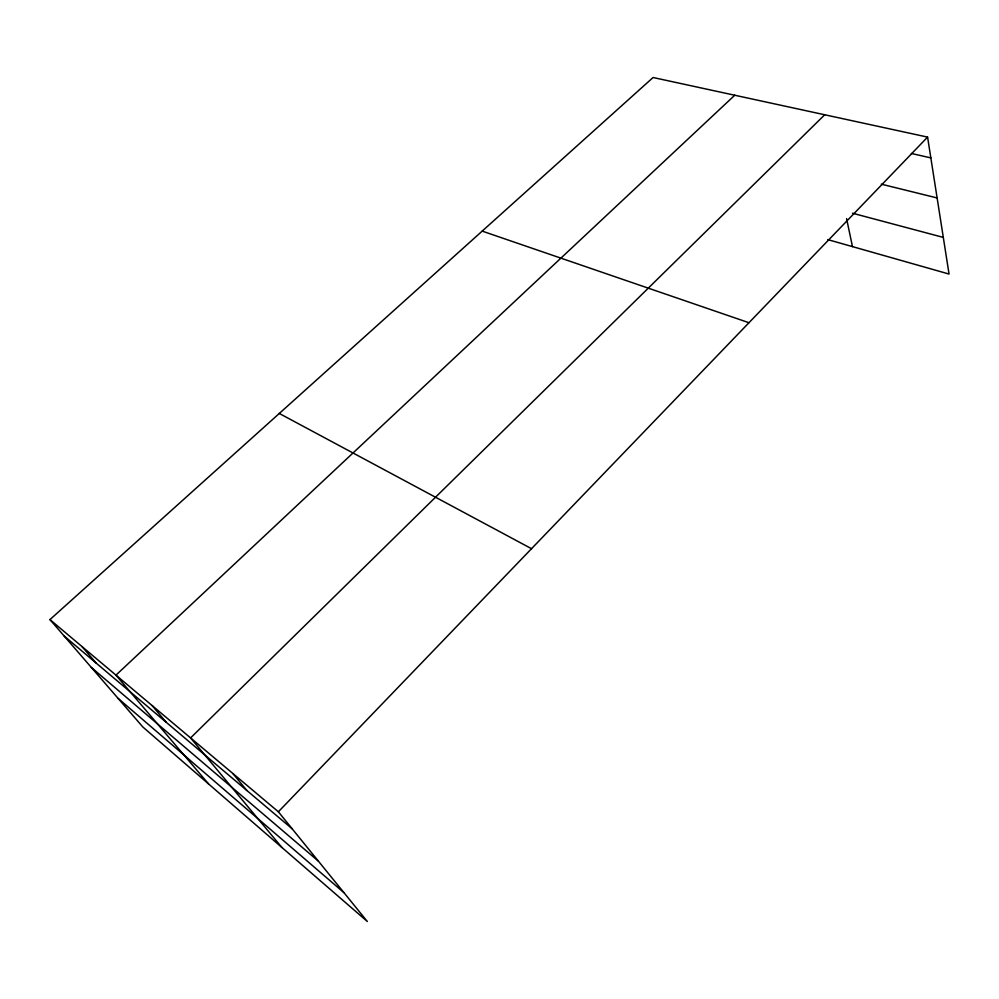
<?xml version="1.0" encoding="UTF-8"?>
<svg xmlns="http://www.w3.org/2000/svg" width="999" height="999" viewBox="0 0 999 999"><rect width="100%" height="100%" fill="white"/><g stroke="black" fill="none" stroke-linecap="round" stroke-linejoin="round"><path stroke-width="1.5" d="M278.371 811.787L927.584 137.1L653.084 77.51L49.95 619.592L142.82 726.972L367.332 921.49L278.371 811.787L49.95 619.592M824.724 114.773L190.572 737.924L281.93 847.502M734.74 95.23L115.959 675.137L208.479 783.853M911.413 153.471L930.843 157.892M881.33 184.166L937.124 197.952M852.509 213.224L943.306 237.4M827.796 239.61L949.05 274.051L927.584 137.1M482.18 231.106L748.975 322.727M279.295 413.461L531.518 548.701M64.111 635.963L292.133 828.758M91.334 667.444L318.381 861.138M118.069 698.351L343.906 892.606M81.968 646.54L96.154 663.061M152.085 705.531L166.221 722.302M232.942 773.576L246.878 790.509M846.578 218.606L852.472 246.616"/></g></svg>
